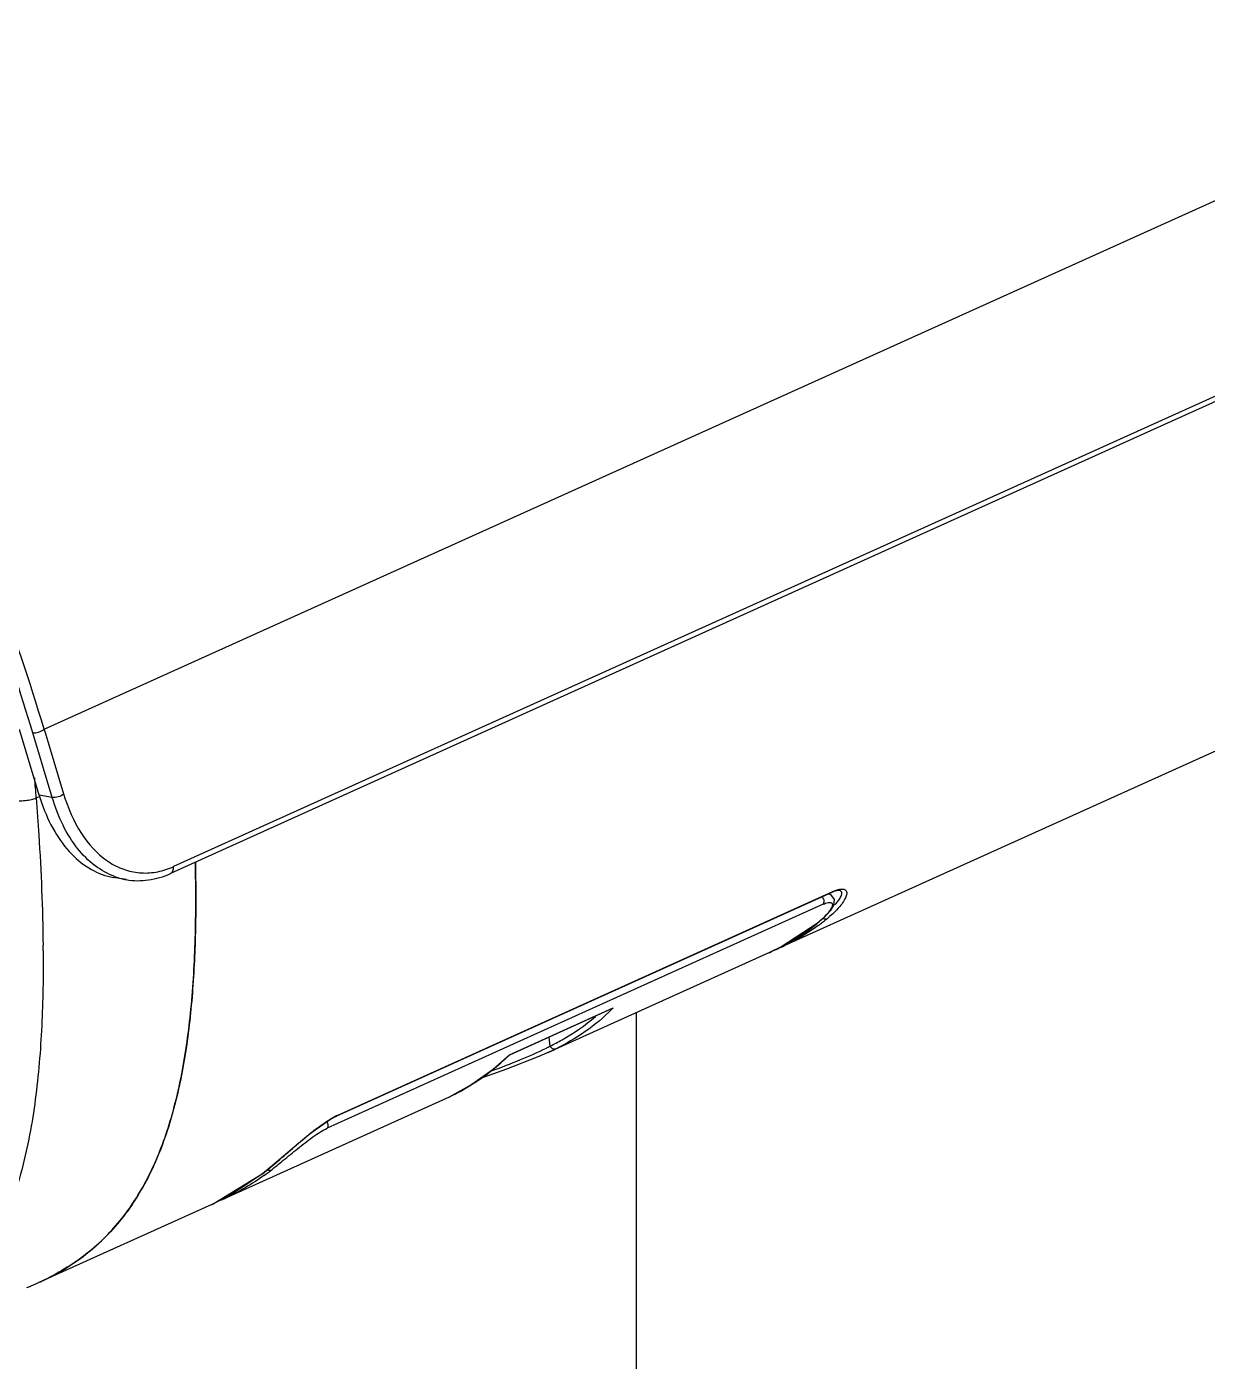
# Model space of a CAD drawing. Header units: millimetres. Extents: x 789 to 15176, y 607 to 3602.
# Drawn here: x 4808 to 5323, y 2578 to 3161 of the extents above; entities that cross this region are included whole.
import ezdxf

# ---------------------------------------------------------------- set-up
doc = ezdxf.new("R2010")
doc.units = ezdxf.units.MM
doc.layers.add('ASSEM_MEMBER_1', color=7, linetype='Continuous')

msp = doc.modelspace()

# ---------------------------------------------------------------- linework, layer by layer
msp.add_line((5073.7, 2485.93), (5073.7, 2730.45))
at = {"layer": 'ASSEM_MEMBER_1', "color": 7, "linetype": 'Continuous'}
for p, q in [((4815.3, 2854.05), (5474.91, 3151.95)), ((5441.22, 3051.35), (4871.7, 2794.14)), ((5439.84, 3048.31), (4870.37, 2791.11)), ((5382, 2869.69), (5135.82, 2758.51)), ((4813.11, 2825.26), (4804.47, 2853.96)), ((4815.3, 2854.05), (4823.79, 2825.83)), ((4818.81, 2824.26), (4810.31, 2852.52)), ((4811.84, 2824.09), (4813.33, 2824.73)), ((4818.81, 2824.26), (4813.11, 2825.25)), ((4851.1, 2788.45), (4845.5, 2789.42)), ((4851.1, 2788.45), (4850.95, 2788.47)), ((4943.09, 2685.56), (5159.37, 2783.24)), ((5160.19, 2783.36), (5158.89, 2782.83)), ((5162.21, 2783.73), (5162.15, 2783.74)), ((5155.1, 2777.71), (4938.82, 2680.02)), ((5158.87, 2782.83), (4942.59, 2685.15)), ((5157.61, 2782.26), (5158.32, 2782.03)), ((5158.89, 2782.83), (5158.87, 2782.83)), ((5152.26, 2769.15), (5152.48, 2769.29)), ((5152.48, 2769.29), (5152.49, 2769.29)), ((5131.72, 2756.66), (5035.18, 2713.06)), ((5131.72, 2756.66), (5131.88, 2756.76)), ((5131.72, 2756.66), (5131.89, 2756.74)), ((5135.82, 2758.51), (5135.31, 2758.28)), ((5062.85, 2732.06), (5018.25, 2711.92)), ((5018.26, 2712.01), (5063.56, 2732.47)), ((5062.85, 2732.06), (5063.56, 2732.47)), ((5036.02, 2715.83), (5035.63, 2719.77)), ((5035.2, 2713.07), (5038.03, 2714.39)), ((5038.03, 2714.39), (5038.31, 2714.53)), ((5018.21, 2711.97), (5018.26, 2712.01)), ((5018.22, 2711.97), (5018.26, 2712.01)), ((5018.26, 2711.92), (5018.26, 2712.01)), ((4989.04, 2692.22), (4892.5, 2648.62)), ((4992, 2693.61), (4989.05, 2692.22)), ((4942.58, 2685.14), (4940.61, 2684.14)), ((4942.58, 2685.14), (4942.59, 2685.15)), ((4914.78, 2663.56), (4910.61, 2660.16)), ((4889.06, 2647.07), (4910.41, 2660.04)), ((4910.41, 2660.04), (4910.58, 2660.19)), ((4910.41, 2660.04), (4910.57, 2660.17)), ((4910.41, 2660.04), (4910.6, 2660.16)), ((4910.6, 2660.16), (4910.61, 2660.16)), ((4888.4, 2646.76), (4812.93, 2612.68)), ((4888.4, 2646.76), (4889.06, 2647.07)), ((4893.13, 2648.9), (4891.64, 2648.38))]:
    msp.add_line(p, q, dxfattribs=at)
for points in [[(5162.14, 2783.74), (5162.02, 2783.74), (5160.19, 2783.36)], [(5158.32, 2782.03), (5159.99, 2779.85), (5159.66, 2777.36), (5158.16, 2774.85), (5155.59, 2772.01), (5152.48, 2769.29)], [(5152.48, 2769.29), (5137.1, 2759.28), (5131.71, 2756.67)], [(5038.06, 2714.4), (5031.1, 2711.29), (5016.96, 2705.84), (5005.64, 2701.75)], [(5018.26, 2711.92), (5011.11, 2705.61), (5001.8, 2699.04), (4992, 2693.61)], [(4940.61, 2684.14), (4931.64, 2677.85), (4926.25, 2673.39), (4914.78, 2663.56)], [(4910.61, 2660.16), (4897, 2651.09), (4889.05, 2647.06)]]:
    msp.add_lwpolyline(points, dxfattribs=at)
for centre, radius, start, end in [((3441.21, 2721.19), 1374.49, 4.29359, 4.65972), ((4892.2, 2849.03), 82.58, 196.731, 199.33663), ((4856.22, 2817.5), 29.5, 249.98669, 255.58294), ((4856.03, 2816.81), 28.79, 255.59942, 259.8389), ((4857.66, 2825.26), 34.14, 291.4261, 294.27497), ((5118.19, 2811.46), 54.32, 308.84419, 309.13984), ((5101.91, 2838.56), 86.76, 306.07909, 309.14059), ((4074.57, 2752.03), 740.28, 0.41485, 0.5972), ((5091.24, 2857.13), 108.22, 294.0309, 294.32634), ((5092.06, 2855.34), 106.26, 294.32299, 295.73809), ((5091.72, 2856.06), 107.05, 294.32553, 295.03575), ((5092.25, 2854.93), 105.8, 295.03639, 295.42871), ((5001.15, 2794.25), 87.82, 314.77031, 315.29448), ((4994.54, 2793.64), 88.18, 296.84982, 298.05817), ((4950.84, 2780.75), 96.29, 308.37548, 314.41155), ((4950.37, 2781.33), 97.04, 305.69444, 308.37626), ((4950, 2669.4), 17.58, 114.67026, 116.97616), ((4948.19, 2673.33), 13.25, 112.62207, 114.65111), ((4853.81, 2738.71), 97.91, 305.81511, 308.05769), ((4844.95, 2753.85), 115.48, 294.661, 296.00749), ((4846.61, 2750.48), 111.72, 296.00251, 298.34809), ((4840.18, 2753.42), 117.05, 294.32598, 294.88921), ((4764.54, 2719.98), 117.71, 291.49383, 293.57065), ((4764.58, 2719.91), 117.62, 291.51661, 293.57037), ((4766.1, 2716.36), 113.77, 293.57864, 294.30417), ((4766.12, 2716.32), 113.72, 293.5782, 294.30464), ((4766.95, 2714.5), 111.72, 294.30435, 295.14947)]:
    msp.add_arc(centre, radius, start, end, dxfattribs=at)
for points, knots in [([(4815.3, 2854.05), (4808.95, 2875.24), (4794.58, 2918.14), (4770.58, 2970.21), (4745.64, 3010.24), (4723.5, 3038.83), (4698.38, 3064.72), (4670.91, 3087.08), (4642.05, 3105.72), (4612.58, 3120.9), (4583, 3133.16), (4544.22, 3146.4), (4496.04, 3158.89), (4457.36, 3166.42), (4438.24, 3169.74)], [0, 0, 0, 0, 0.125757, 0.256877, 0.324694, 0.393423, 0.462025, 0.52925, 0.594283, 0.656951, 0.717429, 0.776099, 0.889703, 1, 1, 1, 1]), ([(4810.31, 2852.52), (4805.06, 2869.96), (4793.46, 2905.12), (4771.31, 2957.17), (4742.06, 3007.63), (4710.38, 3045.63), (4681.07, 3071.88), (4650.58, 3094.34), (4610.66, 3116.35), (4561.63, 3135.17), (4528.85, 3144.47), (4512.68, 3148.52)], [0, 0, 0, 0, 0.12284, 0.249665, 0.381092, 0.51507, 0.581392, 0.646253, 0.770304, 0.887535, 1, 1, 1, 1]), ([(4810.31, 2852.52), (4811.17, 2852.42), (4812.96, 2852.71), (4814.62, 2853.45), (4815.3, 2854.05)], [0, 0, 0, 0, 0.487856, 1, 1, 1, 1]), ([(4801.71, 2823.1), (4802.5, 2822.96), (4804.26, 2822.82), (4806.96, 2822.93), (4809.56, 2823.33), (4811.17, 2823.8), (4811.84, 2824.09)], [0, 0, 0, 0, 0.232352, 0.513393, 0.78685, 1, 1, 1, 1]), ([(4811.84, 2824.09), (4812.25, 2818.71), (4813.73, 2797.29), (4814.65, 2775.82), (4814.81, 2759.74)], [0, 0, 0, 0, 0.251246, 1, 1, 1, 1]), ([(4823.81, 2825.78), (4823.14, 2825.2), (4821.49, 2824.45), (4819.7, 2824.15), (4818.81, 2824.26)], [0, 0, 0, 0, 0.498312, 1, 1, 1, 1]), ([(4846.12, 2789.78), (4843.04, 2790.9), (4836.95, 2794.34), (4829.29, 2802.13), (4823.03, 2812.32), (4820.06, 2820.11), (4818.81, 2824.26)], [0, 0, 0, 0, 0.216605, 0.452886, 0.713965, 1, 1, 1, 1]), ([(4823.79, 2825.83), (4825.61, 2819.79), (4830.25, 2808.87), (4839.91, 2797.98), (4848.95, 2793.03), (4855.96, 2791.23), (4863.19, 2791.32), (4867.86, 2792.59), (4870.13, 2793.48)], [0, 0, 0, 0, 0.295756, 0.549788, 0.664684, 0.775154, 0.885505, 1, 1, 1, 1]), ([(4814.27, 2821.69), (4815.76, 2817.44), (4819.29, 2809.55), (4826.58, 2799.59), (4835.37, 2792.5), (4842.15, 2790), (4845.5, 2789.42)], [0, 0, 0, 0, 0.288076, 0.548119, 0.782562, 1, 1, 1, 1]), ([(4881.26, 2796.03), (4881.47, 2786.44), (4881.53, 2767.39), (4880.27, 2739.11), (4877.16, 2711.58), (4871.57, 2685.31), (4862.78, 2661.09), (4849.98, 2640.05), (4833.13, 2623.5), (4819.79, 2615.78), (4812.93, 2612.68)], [0, 0, 0, 0, 0.138573, 0.275173, 0.408893, 0.538456, 0.662355, 0.779581, 0.891162, 1, 1, 1, 1]), ([(4814.43, 2613.37), (4820.73, 2616.33), (4832.82, 2623.48), (4848.29, 2638.26), (4860.57, 2656.9), (4869.67, 2679.08), (4875.95, 2704.44), (4879.78, 2732.67), (4881.51, 2763.43), (4881.5, 2784.72), (4881.27, 2795.72)], [0, 0, 0, 0, 0.101546, 0.203079, 0.309401, 0.424609, 0.551082, 0.689543, 0.839572, 1, 1, 1, 1]), ([(4851.1, 2788.45), (4854.27, 2787.9), (4860.96, 2787.81), (4867.33, 2789.74), (4870.37, 2791.11)], [0, 0, 0, 0, 0.491795, 1, 1, 1, 1]), ([(4870.37, 2791.11), (4870.85, 2791.33), (4871.7, 2792.3), (4871.78, 2793.52), (4871.71, 2794.14)], [0, 0, 0, 0, 0.457419, 1, 1, 1, 1]), ([(5162.76, 2784.3), (5163.08, 2784.34), (5163.66, 2784.36), (5164.44, 2784.2), (5165.02, 2783.82), (5165.48, 2783.02), (5165.38, 2781.62), (5164.26, 2778.98), (5161.34, 2775.32), (5158.39, 2772.68), (5156.69, 2771.27)], [0, 0, 0, 0, 0.052684, 0.094797, 0.129895, 0.163409, 0.242223, 0.348244, 0.635525, 1, 1, 1, 1]), ([(5162.16, 2783.74), (5161.72, 2783.8), (5160.63, 2783.69), (5159.61, 2783.35), (5159.03, 2783.12)], [0, 0, 0, 0, 0.4118, 1, 1, 1, 1]), ([(5159.37, 2783.24), (5159.5, 2783.3), (5159.96, 2783.51), (5160.44, 2783.7), (5160.79, 2783.82)], [0, 0, 0, 0, 0.264786, 1, 1, 1, 1]), ([(5160.79, 2783.82), (5160.97, 2783.89), (5161.61, 2784.09), (5162.28, 2784.25), (5162.76, 2784.3)], [0, 0, 0, 0, 0.279469, 1, 1, 1, 1]), ([(5163.28, 2782.53), (5163.28, 2782.81), (5163.11, 2783.43), (5162.51, 2783.68), (5162.21, 2783.73)], [0, 0, 0, 0, 0.479813, 1, 1, 1, 1]), ([(5155.1, 2777.71), (5155.82, 2778.03), (5156.81, 2778.42), (5158.05, 2778.55), (5158.67, 2778.43), (5159.07, 2778.08), (5159.19, 2777.57), (5159.11, 2776.98), (5158.87, 2776.31), (5158.47, 2775.57), (5157.72, 2774.45), (5156.47, 2772.96), (5154.62, 2771.14), (5153.23, 2769.94), (5152.47, 2769.33)], [0, 0, 0, 0, 0.151879, 0.202876, 0.240199, 0.26994, 0.300496, 0.337638, 0.383278, 0.437413, 0.499523, 0.644463, 0.812818, 1, 1, 1, 1]), ([(5154.55, 2780.97), (5154.94, 2780.61), (5155.58, 2779.59), (5155.51, 2778.2), (5155.1, 2777.71)], [0, 0, 0, 0, 0.448826, 1, 1, 1, 1]), ([(5160.29, 2777.57), (5160.45, 2777.73), (5161.04, 2778.36), (5161.59, 2779.03), (5161.96, 2779.54)], [0, 0, 0, 0, 0.267617, 1, 1, 1, 1]), ([(5161.96, 2779.54), (5162.33, 2780.05), (5162.93, 2780.98), (5163.29, 2782.07), (5163.28, 2782.53)], [0, 0, 0, 0, 0.578207, 1, 1, 1, 1]), ([(5156.68, 2771.26), (5156.57, 2771.22), (5156.01, 2771.08), (5155.42, 2771.28), (5155.05, 2771.53)], [0, 0, 0, 0, 0.211325, 1, 1, 1, 1]), ([(5131.89, 2756.74), (5133.7, 2757.56), (5140.85, 2761.05), (5147.6, 2765.4), (5152.25, 2769.15)], [0, 0, 0, 0, 0.249792, 1, 1, 1, 1]), ([(4814.83, 2757.39), (4814.91, 2746.47), (4814.59, 2724.82), (4811.99, 2692.79), (4806.38, 2662.05), (4799.61, 2642.58), (4795.2, 2633.6)], [0, 0, 0, 0, 0.259217, 0.514188, 0.762361, 1, 1, 1, 1]), ([(5063, 2731.9), (5059.39, 2728.32), (5051.59, 2721.83), (5042.82, 2716.73), (5038.31, 2714.53)], [0, 0, 0, 0, 0.503087, 1, 1, 1, 1]), ([(5036.01, 2715.84), (5037.78, 2716.7), (5044.76, 2720.37), (5051.3, 2724.89), (5055.79, 2728.74)], [0, 0, 0, 0, 0.249365, 1, 1, 1, 1]), ([(5010.03, 2704.85), (5014.42, 2706.5), (5022.64, 2709.61), (5030.71, 2713.12), (5034.37, 2714.97)], [0, 0, 0, 0, 0.534091, 1, 1, 1, 1]), ([(5037.11, 2714.64), (5036.75, 2714.84), (5036.35, 2715.24), (5036.08, 2715.71), (5036.02, 2715.83)], [0, 0, 0, 0, 0.752851, 1, 1, 1, 1]), ([(5038.31, 2714.53), (5038.14, 2714.45), (5037.71, 2714.39), (5037.31, 2714.53), (5037.11, 2714.64)], [0, 0, 0, 0, 0.451222, 1, 1, 1, 1]), ([(4991.97, 2693.6), (4993.28, 2694.24), (4998.46, 2696.89), (5003.43, 2699.97), (5006.99, 2702.53)], [0, 0, 0, 0, 0.248958, 1, 1, 1, 1]), ([(4938.5, 2682.98), (4938.8, 2683.18), (4939.95, 2683.91), (4941.13, 2684.61), (4942.02, 2685.07)], [0, 0, 0, 0, 0.265971, 1, 1, 1, 1]), ([(4914.16, 2661.62), (4916, 2663.06), (4919.88, 2666.2), (4925.91, 2671.18), (4931.27, 2675.39), (4935.65, 2678.36), (4937.8, 2679.56), (4938.82, 2680.02)], [0, 0, 0, 0, 0.227448, 0.485666, 0.761085, 0.890865, 1, 1, 1, 1]), ([(4931.89, 2678.13), (4932.44, 2678.58), (4934.59, 2680.26), (4936.8, 2681.87), (4938.5, 2682.98)], [0, 0, 0, 0, 0.25925, 1, 1, 1, 1]), ([(4938.82, 2680.02), (4939.15, 2680.43), (4939.32, 2681.52), (4938.94, 2682.44), (4938.69, 2682.8)], [0, 0, 0, 0, 0.541935, 1, 1, 1, 1]), ([(4924.53, 2671.98), (4925.12, 2672.49), (4927.55, 2674.58), (4930, 2676.63), (4931.89, 2678.13)], [0, 0, 0, 0, 0.246327, 1, 1, 1, 1]), ([(4910.57, 2660.17), (4912.82, 2661.93), (4917.48, 2665.86), (4922.08, 2669.87), (4924.53, 2671.98)], [0, 0, 0, 0, 0.46966, 1, 1, 1, 1]), ([(4914.17, 2661.62), (4914.08, 2661.58), (4913.59, 2661.44), (4913.06, 2661.63), (4912.72, 2661.83)], [0, 0, 0, 0, 0.203319, 1, 1, 1, 1]), ([(4911.11, 2659.32), (4910.19, 2658.66), (4906.49, 2656.08), (4902.62, 2653.76), (4899.65, 2652.16)], [0, 0, 0, 0, 0.251219, 1, 1, 1, 1])]:
    msp.add_open_spline(points, degree=3, knots=knots, dxfattribs=at)
for points in [[(5159.37, 2783.24), (5159.25, 2783.07), (5159.08, 2782.93), (5158.88, 2782.84)], [(5158.87, 2782.83), (5158.64, 2782.73), (5158.37, 2782.7), (5158.12, 2782.74)], [(5153.01, 2768.44), (5148.21, 2764.94), (5143.04, 2761.92), (5137.68, 2759.37)], [(4941.84, 2685.06), (4942.08, 2685.02), (4942.35, 2685.05), (4942.58, 2685.15)], [(4942.59, 2685.15), (4942.78, 2685.24), (4942.96, 2685.39), (4943.09, 2685.56)]]:
    msp.add_open_spline(points, degree=3, dxfattribs=at)

doc.saveas('drawing.dxf')
